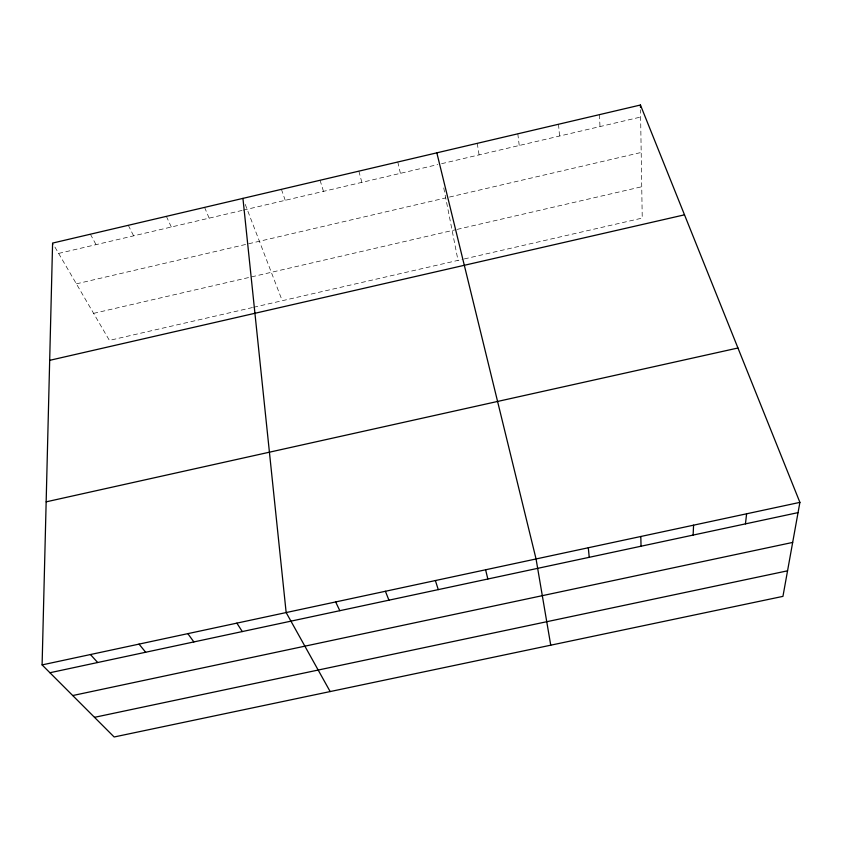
<?xml version="1.0" encoding="UTF-8"?>
<svg xmlns="http://www.w3.org/2000/svg" width="842" height="842" viewBox="0 0 842 842"><rect width="100%" height="100%" fill="white"/><g stroke="black" fill="none" stroke-linecap="round" stroke-linejoin="round"><path stroke-width="0.63" stroke-dasharray="4.21 3.16" d="M58.624 253.421L242.054 210.437M243.317 210.142L437.84 164.569M441.587 163.685L640.625 117.049M76.38 283.838L445.713 197.923M449.47 197.049L641.194 152.455M93.62 313.361L455.901 229.666M457.153 229.382L641.741 186.745M252.411 307.562L109.397 340.389L52.593 243.085M253.653 307.277L463.058 259.22M464.321 258.926L642.236 218.089L640.509 109.828M90.389 234.213L96.051 244.654M128.31 225.309L133.615 235.844M166.379 216.362L171.305 227.014M204.595 207.385L209.142 218.152M245.264 204.417L282.238 300.72M281.428 189.345L285.228 200.322M320.065 180.262L323.486 191.355M358.85 171.158L361.871 182.367M397.771 162.011L400.413 173.336M443.755 187.955L458.006 260.378M477.246 143.35L479.087 154.896M517.809 133.825L519.24 145.498M558.52 124.258L559.551 136.046M599.399 114.659L600.009 126.563"/><path stroke-width="1.26" d="M42.1 664.906L52.593 243.085L640.436 105.018L799.9 502.369L782.944 596.368L114.144 736.982L42.1 664.906L799.9 502.369M693.124 535.07L693.576 525.166M745.454 523.871L746.601 513.799M49.678 360.334L684.504 214.826M46.163 501.843L737.95 347.999M49.931 672.737L798.048 512.62M72.728 695.545L792.669 542.427M94.504 717.331L787.554 570.813M90.452 654.539L97.683 662.517M139.035 644.119L145.655 652.245M187.84 633.647L193.86 641.93M236.876 623.133L242.285 631.563M330.159 691.566L286.154 612.555L242.938 198.375M335.653 601.946L339.821 610.692M385.404 591.273L388.93 600.178M435.377 580.548L438.272 589.621M436.84 152.834L536.059 558.951L550.742 645.183M485.602 569.781L487.844 579.012M588.305 547.753L589.232 557.309M640.815 536.491L641.046 546.216M640.436 105.018L640.467 107.429"/></g></svg>
